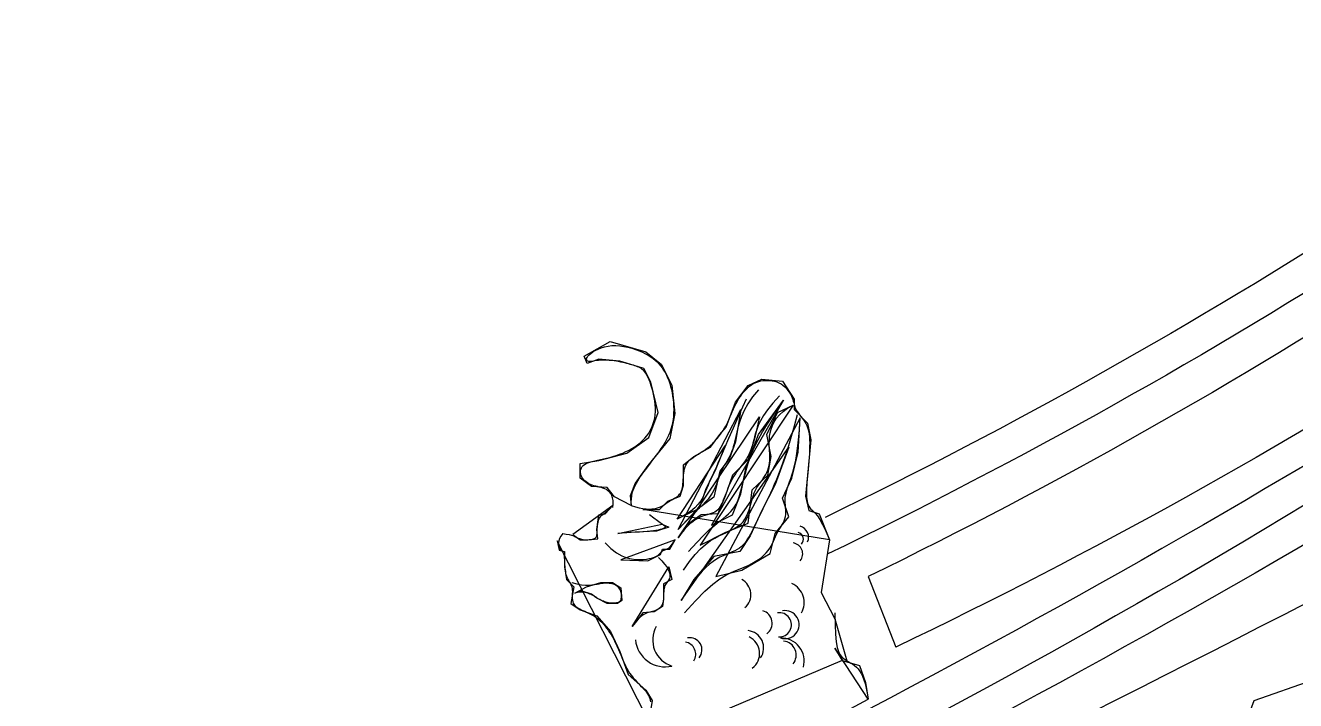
# Model space of a CAD drawing. Header units: metres. Extents: x 986 to 9059, y 312 to 6351.
# Drawn here: x 2034 to 3525, y 5200 to 5993 of the extents above; entities that cross this region are included whole.
import ezdxf

# ---------------------------------------------------------------- set-up
doc = ezdxf.new("R2010")
doc.units = ezdxf.units.M
for name, color, linetype in [('3', 3, 'Continuous'), ('4', 4, 'Continuous'), ('7', 7, 'Continuous')]:
    doc.layers.add(name, color=color, linetype=linetype)

msp = doc.modelspace()

# ---------------------------------------------------------------- linework, layer by layer
at = {"layer": '3'}
msp.add_line((3022.97, 5345.52), (3055.67, 5262.83), dxfattribs=at)
for points in [[(4401.57, 5901.81, 0.18), (4016.84, 5930.56, 0.08), (3636.52, 5742.15, -0.03), (2975.11, 5371.91)], [(4404.79, 5850.55, 0.2), (4029.45, 5888.4, 0.08), (3661.52, 5705.92, -0.03), (3022.97, 5345.52, -0.03)], [(4402.3, 5738.32, 0.2), (4061, 5783.03, 0.13), (3724.09, 5634.03, -0.03), (3055.67, 5262.83, -0.03)], [(4402.88, 5673.43, 0.14), (4071.63, 5734.11, 0.09), (3753.22, 5608.72, -0.04), (2161.83, 4782.96, -0.04)], [(4406.2, 5621.65, 0.12), (4079.9, 5679.66, 0.1), (3780.98, 5583.41, -0.05), (2146.21, 4740.87, -0.05)], [(4407.04, 5556.7, 0.17), (4083.85, 5634.82, 0.1), (3804.12, 5544.8, -0.04), (2139.8, 4690.11, -0.02)], [(4367.51, 5514.43, 0.08), (4092.23, 5555.26, 0.1), (3845.16, 5476.1, -0.02), (2033.67, 4600.25, -0.02)]]:
    msp.add_lwpolyline(points, format="xyb", dxfattribs=at)
msp.add_lwpolyline([(2992.61, 5247.11), (2718.58, 5130.81), (2708.5, 5112.11), (2708.5, 5094.84), (2733.56, 5045.63), (3023.22, 5201.91)], dxfattribs=at)
at = {"layer": '4'}
msp.add_lwpolyline([(4792.12, 5665.34), (4399.68, 5942.71, 0.18), (4005.21, 5968.83, 0.08), (3613.82, 5775.09, -0.03), (2972.44, 5414.9)], format="xyb", dxfattribs=at)
for points in [[(2723.14, 5426.73), (2723.14, 5426.73), (2723.63, 5431.07), (2723.59, 5434.82), (2723.08, 5438.03), (2722.16, 5440.73), (2720.9, 5443), (2719.37, 5444.87), (2717.62, 5446.39), (2715.72, 5447.63), (2713.73, 5448.63), (2711.67, 5449.43), (2709.56, 5450.09), (2707.43, 5450.65), (2705.3, 5451.16), (2703.18, 5451.66), (2701.1, 5452.21), (2699.07, 5452.83), (2697.12, 5453.59), (2695.27, 5454.48), (2693.52, 5455.49), (2691.9, 5456.63), (2690.42, 5457.9), (2689.11, 5459.29), (2687.97, 5460.8), (2687.02, 5462.42), (2686.29, 5464.16), (2685.78, 5465.97), (2685.52, 5467.81), (2685.52, 5469.64), (2685.79, 5471.43), (2686.36, 5473.13), (2687.24, 5474.69), (2688.45, 5476.09), (2690, 5477.3), (2691.87, 5478.32), (2694.04, 5479.21), (2696.49, 5480), (2699.21, 5480.71), (2702.15, 5481.4), (2705.32, 5482.09), (2708.67, 5482.83), (2712.2, 5483.63), (2715.86, 5484.52), (2719.63, 5485.51), (2723.45, 5486.6), (2727.31, 5487.81), (2731.16, 5489.14), (2734.97, 5490.6), (2738.69, 5492.21), (2742.31, 5493.97), (2745.8, 5495.89), (2749.14, 5497.96), (2752.33, 5500.19), (2755.34, 5502.59), (2758.17, 5505.15), (2760.79, 5507.88), (2763.2, 5510.78), (2765.38, 5513.85), (2767.33, 5517.08), (2769.02, 5520.46), (2770.45, 5523.99), (2771.62, 5527.65), (2772.51, 5531.44), (2773.11, 5535.34), (2773.41, 5539.34), (2773.42, 5543.44), (2773.16, 5547.58), (2772.67, 5551.71), (2771.98, 5555.79), (2771.15, 5559.77), (2770.2, 5563.59), (2769.17, 5567.2), (2768.1, 5570.56), (2767.03, 5573.62), (2765.95, 5576.39), (2764.87, 5578.88), (2763.76, 5581.12), (2762.64, 5583.1), (2761.5, 5584.85), (2760.32, 5586.37), (2759.12, 5587.7), (2757.87, 5588.83), (2756.58, 5589.8), (2755.24, 5590.63), (2753.83, 5591.34), (2752.36, 5591.97), (2750.82, 5592.54), (2749.19, 5593.08), (2747.48, 5593.61), (2745.67, 5594.16), (2743.76, 5594.71), (2741.75, 5595.27), (2739.64, 5595.83), (2737.42, 5596.38), (2735.1, 5596.91), (2732.66, 5597.42), (2730.12, 5597.9), (2727.46, 5598.34), (2724.73, 5598.73), (2721.95, 5599.06), (2719.16, 5599.32), (2716.41, 5599.51), (2713.72, 5599.62), (2711.13, 5599.63), (2708.67, 5599.53), (2706.38, 5599.33), (2704.27, 5599.05), (2702.31, 5598.74), (2700.53, 5598.43), (2698.91, 5598.18), (2697.44, 5598.01), (2696.14, 5597.97), (2694.99, 5598.1), (2694, 5598.43), (2693.21, 5598.97), (2692.68, 5599.69), (2692.44, 5600.6), (2692.54, 5601.68), (2693.04, 5602.92), (2693.97, 5604.32), (2695.4, 5605.85), (2697.34, 5607.52), (2699.78, 5609.24), (2702.66, 5610.94), (2705.94, 5612.56), (2709.58, 5614.02), (2713.52, 5615.24), (2717.73, 5616.14), (2722.15, 5616.67), (2726.75, 5616.75), (2731.44, 5616.43), (2736.18, 5615.76), (2740.89, 5614.78), (2745.5, 5613.55), (2749.95, 5612.13), (2754.17, 5610.57), (2758.1, 5608.91), (2761.67, 5607.21), (2764.92, 5605.45), (2767.87, 5603.63), (2770.55, 5601.72), (2773.01, 5599.72), (2775.27, 5597.61), (2777.37, 5595.37), (2779.34, 5593), (2781.2, 5590.48), (2782.97, 5587.8), (2784.63, 5584.98), (2786.18, 5582.01), (2787.61, 5578.9), (2788.93, 5575.64), (2790.12, 5572.25), (2791.18, 5568.72), (2792.11, 5565.06), (2792.9, 5561.29), (2793.55, 5557.44), (2794.07, 5553.52), (2794.43, 5549.57), (2794.66, 5545.6), (2794.73, 5541.64), (2794.65, 5537.71), (2794.42, 5533.83), (2794.02, 5530), (2793.42, 5526.21), (2792.61, 5522.43), (2791.57, 5518.67), (2790.29, 5514.9), (2788.73, 5511.12), (2786.89, 5507.31), (2784.76, 5503.47), (2782.38, 5499.62), (2779.81, 5495.78), (2777.12, 5491.98), (2774.35, 5488.25), (2771.59, 5484.61), (2768.87, 5481.1), (2766.27, 5477.73), (2763.82, 5474.52), (2761.54, 5471.46), (2759.41, 5468.52), (2757.42, 5465.69), (2755.56, 5462.93), (2753.82, 5460.22), (2752.18, 5457.55), (2750.64, 5454.87), (2749.2, 5452.18), (2747.88, 5449.42), (2746.73, 5446.56), (2745.79, 5443.55), (2745.09, 5440.35), (2744.68, 5436.91), (2744.59, 5433.19), (2744.87, 5429.15), (2725.22, 5439.17), (2716.64, 5450.18), (2698.26, 5451.41), (2684.78, 5461.2), (2684.78, 5478.34), (2706.83, 5482.01), (2739.92, 5490.58), (2765.65, 5508.94), (2776.68, 5538.32), (2768.1, 5573.82), (2759.53, 5589.74), (2748.5, 5593.41), (2731.34, 5598.3), (2706.83, 5600.75), (2693.35, 5595.86), (2689.68, 5604.43), (2720.31, 5621.56), (2761.98, 5609.32), (2780.36, 5594.63), (2792.61, 5570.15), (2796.29, 5537.1), (2790.16, 5507.72), (2764.43, 5475.89), (2749.72, 5455.08), (2743.6, 5440.39), (2744.87, 5429.15)], [(2744.87, 5429.15), (2744.87, 5429.15), (2749.77, 5427.51), (2754.32, 5426.31), (2758.53, 5425.49), (2762.41, 5425.01), (2765.97, 5424.85), (2769.2, 5424.96), (2772.12, 5425.29), (2774.72, 5425.82), (2777.03, 5426.51), (2779.08, 5427.32), (2780.91, 5428.23), (2782.59, 5429.21), (2784.15, 5430.25), (2785.64, 5431.3), (2787.11, 5432.35), (2788.61, 5433.37), (2790.18, 5434.34), (2791.79, 5435.27), (2793.41, 5436.18), (2795.02, 5437.09), (2796.58, 5438.02), (2798.06, 5438.99), (2799.43, 5440.02), (2800.66, 5441.12), (2801.73, 5442.32), (2802.63, 5443.63), (2803.4, 5445.05), (2804.03, 5446.61), (2804.55, 5448.31), (2804.97, 5450.16), (2805.3, 5452.18), (2805.56, 5454.38), (2805.77, 5456.77), (2805.95, 5459.29), (2806.13, 5461.89), (2806.35, 5464.54), (2806.64, 5467.16), (2807.03, 5469.71), (2807.54, 5472.13), (2808.22, 5474.38), (2809.08, 5476.41), (2810.12, 5478.25), (2811.33, 5479.91), (2812.71, 5481.44), (2814.24, 5482.87), (2815.91, 5484.22), (2817.72, 5485.53), (2819.65, 5486.82), (2821.7, 5488.14), (2823.83, 5489.47), (2826.01, 5490.83), (2828.21, 5492.23), (2830.4, 5493.67), (2832.55, 5495.15), (2834.63, 5496.67), (2836.61, 5498.25), (2838.45, 5499.88), (2840.18, 5501.55), (2841.79, 5503.24), (2843.29, 5504.93), (2844.7, 5506.6), (2846.03, 5508.23), (2847.27, 5509.81), (2848.45, 5511.31), (2849.57, 5512.72), (2850.65, 5514.09), (2851.7, 5515.48), (2852.74, 5516.92), (2853.78, 5518.48), (2854.83, 5520.2), (2855.91, 5522.15), (2857.03, 5524.37), (2858.21, 5526.89), (2859.44, 5529.68), (2860.73, 5532.68), (2862.08, 5535.82), (2863.49, 5539.04), (2864.96, 5542.3), (2866.48, 5545.52), (2868.06, 5548.64), (2869.69, 5551.63), (2871.38, 5554.45), (2873.12, 5557.12), (2874.9, 5559.61), (2876.72, 5561.93), (2878.57, 5564.08), (2880.45, 5566.04), (2882.35, 5567.82), (2884.28, 5569.41), (2886.24, 5570.81), (2888.25, 5572.03), (2890.32, 5573.08), (2892.47, 5573.95), (2894.7, 5574.65), (2897.05, 5575.19), (2899.51, 5575.58), (2902.1, 5575.8), (2904.78, 5575.86), (2907.52, 5575.73), (2910.28, 5575.4), (2913.02, 5574.84), (2915.71, 5574.06), (2918.3, 5573.01), (2920.75, 5571.7), (2923.04, 5570.11), (2925.15, 5568.29), (2927.07, 5566.28), (2928.82, 5564.15), (2930.37, 5561.94), (2931.72, 5559.71), (2932.87, 5557.5), (2933.82, 5555.38), (2934.57, 5553.37), (2935.16, 5551.48), (2935.66, 5549.68), (2936.12, 5547.93), (2936.6, 5546.22), (2937.15, 5544.53), (2937.84, 5542.83), (2938.72, 5541.1), (2939.83, 5539.31), (2941.14, 5537.46), (2942.58, 5535.56), (2944.11, 5533.6), (2945.66, 5531.58), (2947.19, 5529.5), (2948.64, 5527.37), (2949.95, 5525.18), (2951.09, 5522.93), (2952.03, 5520.58), (2952.81, 5518.11), (2953.43, 5515.47), (2953.89, 5512.62), (2954.2, 5509.55), (2954.39, 5506.19), (2954.45, 5502.53), (2954.39, 5498.55), (2954.24, 5494.3), (2954.01, 5489.85), (2953.71, 5485.29), (2953.36, 5480.7), (2952.98, 5476.14), (2952.59, 5471.7), (2952.2, 5467.44), (2951.83, 5463.44), (2951.49, 5459.69), (2951.18, 5456.17), (2950.92, 5452.85), (2950.73, 5449.73), (2950.59, 5446.78), (2950.54, 5443.99), (2950.57, 5441.33), (2950.69, 5438.78), (2950.93, 5436.37), (2951.3, 5434.08), (2951.82, 5431.93), (2952.5, 5429.93), (2953.35, 5428.09), (2954.41, 5426.41), (2955.67, 5424.9), (2957.17, 5423.52), (2958.95, 5421.96), (2961.04, 5419.86), (2963.48, 5416.86), (2966.34, 5412.6), (2969.63, 5406.73), (2973.41, 5398.88), (2977.73, 5388.69), (2758.38, 5424.19), (2777.99, 5424.19), (2787.79, 5433.98), (2802.5, 5440.1), (2806.18, 5452.34), (2806.18, 5476.83), (2818.43, 5486.62), (2838.04, 5497.64), (2849.06, 5512.33), (2856.42, 5520.9), (2867.44, 5550.28), (2882.15, 5569.86), (2898.08, 5577.21), (2922.59, 5574.76), (2936.07, 5553.95), (2936.07, 5541.71), (2952, 5525.79), (2955.67, 5506.21), (2952, 5464.59), (2949.55, 5440.1), (2953.22, 5422.97), (2965.48, 5419.29), (2977.73, 5388.69)], [(2664.47, 5396.09), (2664.47, 5396.09), (2668.56, 5395.53), (2672.03, 5394.85), (2674.95, 5394.07), (2677.4, 5393.25), (2679.47, 5392.41), (2681.23, 5391.6), (2682.76, 5390.86), (2684.15, 5390.22), (2685.46, 5389.71), (2686.71, 5389.34), (2687.94, 5389.07), (2689.14, 5388.91), (2690.33, 5388.82), (2691.54, 5388.8), (2692.78, 5388.83), (2694.05, 5388.89), (2695.38, 5388.98), (2696.73, 5389.11), (2698.07, 5389.28), (2699.36, 5389.53), (2700.58, 5389.86), (2701.69, 5390.3), (2702.66, 5390.85), (2703.45, 5391.55), (2704.04, 5392.39), (2704.45, 5393.37), (2704.72, 5394.5), (2704.88, 5395.75), (2704.96, 5397.13), (2705, 5398.63), (2705.03, 5400.24), (2705.08, 5401.95), (2705.19, 5403.75), (2705.36, 5405.61), (2705.61, 5407.47), (2705.95, 5409.31), (2706.38, 5411.07), (2706.92, 5412.72), (2707.57, 5414.22), (2708.35, 5415.52), (2709.27, 5416.61), (2710.36, 5417.59), (2711.69, 5418.61), (2713.29, 5419.79), (2715.22, 5421.28), (2717.51, 5423.2), (2720.22, 5425.7), (2723.39, 5428.9), (2676.28, 5394.81), (2684.86, 5388.69), (2693.44, 5388.69), (2705.69, 5389.91), (2704.47, 5400.93), (2706.92, 5418.07), (2714.27, 5419.29), (2723.39, 5428.9)], [(3886.14, 5399.01), (3827.25, 5394.73), (3819.34, 5377.7), (3767.92, 5363.61), (3762.93, 5342.47), (3709.91, 5335.33), (3700.68, 5315.46), (3621.63, 5287.97), (3618.17, 5262.68), (3555.63, 5245.46), (3544.6, 5239.54), (3545.05, 5224.16), (3475.72, 5199.74), (3467.93, 5178.52), (3395.76, 5155.42), (3390.69, 5137.08), (3323.92, 5121.14), (3320.54, 5093.05), (3234.35, 5070.22), (3232.15, 5052.52)], [(2765.74, 5175.69), (2657.9, 5387.46), (2660.35, 5376.45), (2666.48, 5375.22), (2666.48, 5356.86), (2668.93, 5342.17), (2677.51, 5333.6), (2673.83, 5314.02), (2684.86, 5306.67), (2704.47, 5299.33), (2720.4, 5280.96), (2731.43, 5257.7), (2741.23, 5230.77), (2762.06, 5212.41), (2769.41, 5200.17), (2766.96, 5185.48)], [(2664.47, 5396.09), (2664.47, 5396.09), (2662.36, 5393), (2660.89, 5390.19), (2659.98, 5387.67), (2659.54, 5385.42), (2659.49, 5383.43), (2659.73, 5381.7), (2660.18, 5380.23), (2660.76, 5379), (2661.39, 5378), (2662.04, 5377.17), (2662.7, 5376.46), (2663.34, 5375.8), (2663.96, 5375.12), (2664.52, 5374.36), (2665.03, 5373.47), (2665.46, 5372.37), (2665.8, 5371.02), (2666.06, 5369.44), (2666.25, 5367.67), (2666.4, 5365.76), (2666.53, 5363.75), (2666.64, 5361.66), (2666.75, 5359.56), (2666.89, 5357.47), (2667.06, 5355.44), (2667.28, 5353.46), (2667.55, 5351.56), (2667.88, 5349.72), (2668.28, 5347.96), (2668.76, 5346.28), (2669.31, 5344.69), (2669.95, 5343.19), (2670.68, 5341.78), (2671.47, 5340.43), (2672.29, 5339.11), (2673.09, 5337.78), (2673.85, 5336.42), (2674.52, 5334.99), (2675.07, 5333.44), (2675.47, 5331.77), (2675.69, 5329.93), (2675.77, 5327.96), (2675.76, 5325.92), (2675.72, 5323.83), (2675.7, 5321.76), (2675.75, 5319.74), (2675.93, 5317.83), (2676.28, 5316.06), (2676.86, 5314.46), (2677.65, 5313.04), (2678.64, 5311.76), (2679.83, 5310.6), (2681.2, 5309.53), (2682.75, 5308.54), (2684.45, 5307.59), (2686.29, 5306.67), (2688.27, 5305.75), (2690.36, 5304.81), (2692.53, 5303.82), (2694.77, 5302.77), (2697.04, 5301.63), (2699.33, 5300.39), (2701.61, 5299.01), (2703.85, 5297.49), (2706.05, 5295.8), (2708.18, 5293.95), (2710.25, 5291.95), (2712.25, 5289.81), (2714.19, 5287.55), (2716.06, 5285.18), (2717.86, 5282.71), (2719.58, 5280.15), (2721.23, 5277.51), (2722.81, 5274.79), (2724.32, 5272.01), (2725.78, 5269.16), (2727.2, 5266.23), (2728.57, 5263.25), (2729.91, 5260.2), (2731.22, 5257.09), (2732.52, 5253.93), (2733.82, 5250.74), (2735.15, 5247.53), (2736.53, 5244.34), (2737.99, 5241.19), (2739.55, 5238.1), (2741.23, 5235.1), (2743.07, 5232.2), (2745.06, 5229.44), (2747.18, 5226.8), (2749.37, 5224.29), (2751.59, 5221.9), (2753.8, 5219.62), (2755.93, 5217.45), (2757.96, 5215.39), (2759.81, 5213.43), (2761.47, 5211.56), (2762.92, 5209.76), (2764.17, 5207.98), (2765.23, 5206.21), (2766.09, 5204.42), (2766.76, 5202.56), (2767.26, 5200.61), (2767.58, 5198.54)], [(2977.73, 5388.69), (2968.08, 5326.78), (2984.07, 5296.17), (2998.14, 5246.72)], [(2983.97, 5303.22), (2983.97, 5303.22), (2984.17, 5289.13), (2984.73, 5277.9), (2985.63, 5269.16), (2986.82, 5262.54), (2988.27, 5257.66), (2989.95, 5254.15), (2991.81, 5251.64), (2993.81, 5249.74), (2995.93, 5248.15), (2998.14, 5246.72), (3000.39, 5245.38), (3002.65, 5244.05), (3004.9, 5242.65), (3007.1, 5241.11), (3009.21, 5239.34), (3011.22, 5237.27), (3013.08, 5234.83), (3014.81, 5231.93), (3016.43, 5228.54), (3017.94, 5224.58), (3019.36, 5220), (3020.7, 5214.73), (3021.99, 5208.72), (3023.22, 5201.91), (2983.97, 5261.49), (2992.61, 5247.11), (3012.78, 5241.35), (3019.98, 5221.21), (3023.22, 5201.91)]]:
    msp.add_lwpolyline(points, dxfattribs=at)
at = {"layer": '7'}
for points in [[(2894.4, 5564.97), (2894.4, 5564.97), (2887.39, 5556.45), (2881.84, 5548.36), (2877.54, 5540.71), (2874.3, 5533.53), (2871.9, 5526.85), (2870.15, 5520.68), (2868.83, 5515.05), (2867.75, 5509.98), (2866.73, 5505.48), (2865.73, 5501.5), (2864.73, 5497.98), (2863.73, 5494.85), (2862.72, 5492.04), (2861.68, 5489.51), (2860.6, 5487.18), (2859.48, 5484.99), (2858.3, 5482.88), (2857.09, 5480.8), (2855.84, 5478.72), (2854.58, 5476.6), (2853.32, 5474.39), (2852.07, 5472.05), (2850.85, 5469.54), (2849.68, 5466.83), (2848.55, 5463.88), (2847.42, 5460.73), (2846.25, 5457.42), (2844.97, 5453.99), (2843.53, 5450.49), (2841.88, 5446.96), (2839.96, 5443.45), (2837.73, 5440), (2835.12, 5436.62), (2832.06, 5433.16), (2828.47, 5429.46), (2824.29, 5425.32), (2819.43, 5420.58), (2813.82, 5415.05), (2807.38, 5408.56), (2800.05, 5400.93), (2873.57, 5541.71), (2867.44, 5503.76), (2860.09, 5484.17), (2849.06, 5469.48), (2841.71, 5438.88), (2820.88, 5422.97), (2800.05, 5400.93)], [(2879.7, 5553.95), (2879.7, 5553.95), (2871.36, 5535.17), (2864.59, 5519.83), (2859.18, 5507.48), (2854.9, 5497.66), (2851.54, 5489.92), (2848.9, 5483.8), (2846.75, 5478.84), (2844.88, 5474.58), (2843.11, 5470.64), (2841.4, 5466.91), (2839.75, 5463.32), (2838.15, 5459.84), (2836.59, 5456.42), (2835.07, 5453.01), (2833.58, 5449.56), (2832.11, 5446.02), (2830.62, 5442.36), (2828.89, 5438.56), (2826.66, 5434.64), (2823.66, 5430.59), (2819.64, 5426.42), (2814.33, 5422.12), (2807.48, 5417.7), (2798.82, 5413.17), (2855.19, 5498.86), (2844.16, 5471.93), (2831.91, 5447.45), (2824.56, 5425.41), (2798.82, 5413.17)], [(2918.91, 5557.62), (2918.91, 5557.62), (2911.09, 5548.97), (2904.93, 5541.29), (2900.2, 5534.49), (2896.66, 5528.46), (2894.09, 5523.08), (2892.24, 5518.24), (2890.9, 5513.85), (2889.81, 5509.78), (2888.78, 5505.94), (2887.76, 5502.32), (2886.72, 5498.88), (2885.63, 5495.61), (2884.47, 5492.5), (2883.22, 5489.54), (2881.84, 5486.7), (2880.31, 5483.97), (2878.62, 5481.33), (2876.8, 5478.77), (2874.89, 5476.26), (2872.93, 5473.77), (2870.96, 5471.28), (2869.02, 5468.76), (2867.16, 5466.2), (2865.4, 5463.57), (2863.79, 5460.84), (2862.31, 5458.04), (2860.95, 5455.19), (2859.68, 5452.29), (2858.49, 5449.38), (2857.36, 5446.47), (2856.27, 5443.57), (2855.19, 5440.72), (2854.11, 5437.92), (2853.02, 5435.21), (2851.88, 5432.62), (2850.67, 5430.18), (2849.38, 5427.93), (2847.98, 5425.88), (2846.45, 5424.08), (2844.77, 5422.56), (2842.93, 5421.32), (2840.92, 5420.32), (2838.76, 5419.48), (2836.45, 5418.73), (2834.01, 5418), (2831.45, 5417.22), (2828.77, 5416.31), (2825.99, 5415.21), (2823.1, 5413.84), (2820.12, 5412.14), (2817.04, 5410.03), (2813.86, 5407.46), (2810.57, 5404.35), (2807.17, 5400.64), (2803.67, 5396.26), (2800.05, 5391.14), (2895.63, 5533.14), (2889.5, 5507.43), (2882.15, 5482.95), (2863.77, 5464.59), (2855.19, 5440.1), (2846.61, 5419.29), (2827.01, 5418.07), (2809.85, 5405.83), (2800.05, 5391.14)], [(2812.3, 5375.22), (2812.3, 5375.22), (2821.74, 5385.6), (2829.92, 5393.98), (2836.97, 5400.67), (2842.99, 5405.95), (2848.11, 5410.14), (2852.45, 5413.53), (2856.13, 5416.41), (2859.28, 5419.09), (2861.98, 5421.81), (2864.31, 5424.64), (2866.32, 5427.56), (2868.03, 5430.59), (2869.51, 5433.72), (2870.79, 5436.96), (2871.93, 5440.31), (2872.96, 5443.78), (2873.93, 5447.36), (2874.89, 5451.09), (2875.86, 5455.01), (2876.89, 5459.14), (2878.02, 5463.53), (2879.28, 5468.21), (2880.71, 5473.21), (2882.35, 5478.56), (2884.28, 5484.34), (2886.68, 5490.71), (2889.78, 5497.88), (2893.82, 5506.04), (2899.01, 5515.41), (2905.59, 5526.17), (2913.78, 5538.55), (2923.81, 5552.73), (2839.26, 5405.83), (2863.77, 5418.07), (2873.57, 5442.55), (2879.7, 5474.38), (2894.4, 5512.33), (2923.81, 5552.73)], [(2939.74, 5535.59), (2939.74, 5535.59), (2936.15, 5522.08), (2932.73, 5509.95), (2929.46, 5499.08), (2926.35, 5489.35), (2923.39, 5480.64), (2920.57, 5472.84), (2917.89, 5465.83), (2915.34, 5459.49), (2912.91, 5453.71), (2910.59, 5448.42), (2908.38, 5443.55), (2906.26, 5439.03), (2904.22, 5434.8), (2902.26, 5430.79), (2900.35, 5426.94), (2898.49, 5423.17), (2896.67, 5419.43), (2894.89, 5415.73), (2893.14, 5412.09), (2891.42, 5408.53), (2889.73, 5405.06), (2888.06, 5401.71), (2886.42, 5398.49), (2884.8, 5395.42), (2883.2, 5392.52), (2881.57, 5389.8), (2879.89, 5387.26), (2878.12, 5384.89), (2876.2, 5382.7), (2874.12, 5380.7), (2871.83, 5378.89), (2869.28, 5377.26), (2866.46, 5375.81), (2863.38, 5374.46), (2860.07, 5373.12), (2856.56, 5371.7), (2852.86, 5370.11), (2849.02, 5368.25), (2845.06, 5366.04), (2841, 5363.39), (2836.86, 5360.2), (2832.63, 5356.42), (2828.28, 5351.98), (2823.78, 5346.81), (2819.1, 5340.86), (2814.22, 5334.07), (2809.1, 5326.36), (2803.72, 5317.69), (2929.94, 5497.64), (2914.01, 5453.57), (2898.08, 5422.97), (2884.6, 5393.59), (2872.35, 5375.22), (2841.71, 5369.1), (2818.43, 5342.17), (2803.72, 5317.69)], [(2806.18, 5353.19), (2806.18, 5353.19), (2813.3, 5363.21), (2819.99, 5371.41), (2826.27, 5378.01), (2832.16, 5383.26), (2837.69, 5387.38), (2842.88, 5390.63), (2847.75, 5393.23), (2852.33, 5395.42), (2856.64, 5397.41), (2860.67, 5399.31), (2864.41, 5401.19), (2867.85, 5403.12), (2870.99, 5405.19), (2873.81, 5407.47), (2876.31, 5410.04), (2878.47, 5412.97), (2880.3, 5416.31), (2881.86, 5419.99), (2883.21, 5423.92), (2884.42, 5427.99), (2885.57, 5432.11), (2886.72, 5436.18), (2887.94, 5440.1), (2889.3, 5443.78), (2890.85, 5447.13), (2892.56, 5450.2), (2894.36, 5453.02), (2896.22, 5455.66), (2898.06, 5458.16), (2899.84, 5460.59), (2901.5, 5462.98), (2902.98, 5465.4), (2904.25, 5467.89), (2905.29, 5470.45), (2906.14, 5473.08), (2906.78, 5475.78), (2907.25, 5478.55), (2907.55, 5481.38), (2907.69, 5484.28), (2907.68, 5487.23), (2907.55, 5490.25), (2907.34, 5493.34), (2907.13, 5496.52), (2906.96, 5499.82), (2906.92, 5503.24), (2907.05, 5506.81), (2907.42, 5510.55), (2908.09, 5514.47), (2909.13, 5518.58), (2910.63, 5522.81), (2912.69, 5527.09), (2915.41, 5531.34), (2918.89, 5535.5), (2923.22, 5539.47), (2928.51, 5543.2), (2934.84, 5546.6), (2825.78, 5382.57), (2855.19, 5397.26), (2882.15, 5408.28), (2887.05, 5447.45), (2905.43, 5464.59), (2909.11, 5486.62), (2904.21, 5512.33), (2916.46, 5538.04), (2934.84, 5546.6)], [(2807.4, 5303), (2807.4, 5303), (2820.22, 5317.31), (2831.25, 5328.42), (2840.73, 5336.81), (2848.87, 5342.96), (2855.91, 5347.34), (2862.07, 5350.42), (2867.57, 5352.69), (2872.65, 5354.62), (2877.49, 5356.59), (2882.09, 5358.7), (2886.44, 5360.91), (2890.51, 5363.24), (2894.27, 5365.65), (2897.68, 5368.16), (2900.73, 5370.74), (2903.39, 5373.39), (2905.64, 5376.09), (2907.54, 5378.84), (2909.17, 5381.61), (2910.59, 5384.4), (2911.87, 5387.19), (2913.1, 5389.97), (2914.33, 5392.72), (2915.64, 5395.42), (2917.09, 5398.07), (2918.62, 5400.68), (2920.18, 5403.25), (2921.69, 5405.8), (2923.1, 5408.34), (2924.35, 5410.89), (2925.35, 5413.44), (2926.06, 5416.03), (2926.43, 5418.65), (2926.51, 5421.3), (2926.4, 5423.99), (2926.16, 5426.71), (2925.89, 5429.46), (2925.66, 5432.24), (2925.55, 5435.04), (2925.65, 5437.86), (2926.02, 5440.71), (2926.64, 5443.61), (2927.47, 5446.63), (2928.48, 5449.78), (2929.64, 5453.12), (2930.91, 5456.69), (2932.24, 5460.54), (2933.62, 5464.69), (2934.99, 5469.23), (2936.35, 5474.37), (2937.69, 5480.37), (2938.98, 5487.48), (2940.21, 5495.93), (2941.37, 5505.99), (2942.44, 5517.9), (2943.42, 5531.91), (2844.16, 5345.84), (2874.8, 5353.19), (2907.88, 5372.77), (2914.01, 5396.03), (2929.94, 5415.62), (2922.59, 5437.65), (2933.62, 5460.91), (2940.97, 5491.52), (2943.42, 5531.91)], [(2766.34, 5418.35), (2766.34, 5418.35), (2771.47, 5414.53), (2775.63, 5411.51), (2778.9, 5409.16), (2781.36, 5407.39), (2783.09, 5406.07), (2784.18, 5405.09), (2784.7, 5404.34), (2784.73, 5403.7), (2784.35, 5403.08), (2783.57, 5402.46), (2782.4, 5401.86), (2780.85, 5401.28), (2778.92, 5400.73), (2776.61, 5400.21), (2773.95, 5399.73), (2770.92, 5399.3), (2767.54, 5398.92), (2763.75, 5398.57), (2759.49, 5398.24), (2754.71, 5397.92), (2749.35, 5397.57), (2743.35, 5397.19), (2736.65, 5396.75), (2729.2, 5396.23), (2781.38, 5407), (2789.05, 5403.71), (2774.66, 5398.71), (2750.12, 5397.72), (2729.2, 5396.23)], [(2714.27, 5385.02), (2714.27, 5385.02), (2721.04, 5378.53), (2727.55, 5373.61), (2733.75, 5370.07), (2739.62, 5367.69), (2745.11, 5366.27), (2750.2, 5365.61), (2754.84, 5365.5), (2759, 5365.74), (2762.65, 5366.15), (2765.83, 5366.68), (2768.57, 5367.32), (2770.92, 5368.04), (2772.91, 5368.83), (2774.59, 5369.65), (2776, 5370.5), (2777.17, 5371.35), (2778.16, 5372.18), (2778.99, 5372.98), (2779.73, 5373.74), (2780.4, 5374.46), (2781.06, 5375.12), (2781.76, 5375.71), (2782.52, 5376.22), (2783.4, 5376.65), (2784.44, 5377.01), (2785.65, 5377.41), (2787.01, 5378), (2788.55, 5378.92), (2790.25, 5380.31), (2792.12, 5382.3), (2794.16, 5385.05), (2796.37, 5388.69), (2732.65, 5365.43), (2764.51, 5364.21), (2779.22, 5371.55), (2781.67, 5377.67), (2790.25, 5377.67), (2796.37, 5388.69)], [(2776.77, 5367.88), (2776.77, 5367.88), (2780.89, 5363.92), (2784.13, 5360.29), (2786.57, 5356.99), (2788.32, 5354), (2789.46, 5351.33), (2790.08, 5348.94), (2790.28, 5346.85), (2790.14, 5345.03), (2789.76, 5343.47), (2789.19, 5342.12), (2788.48, 5340.91), (2787.68, 5339.8), (2786.83, 5338.71), (2785.99, 5337.6), (2785.21, 5336.39), (2784.53, 5335.03), (2783.99, 5333.48), (2783.58, 5331.76), (2783.28, 5329.93), (2783.07, 5328.02), (2782.93, 5326.08), (2782.83, 5324.16), (2782.76, 5322.3), (2782.69, 5320.54), (2782.6, 5318.94), (2782.48, 5317.46), (2782.31, 5316.12), (2782.08, 5314.88), (2781.77, 5313.74), (2781.37, 5312.68), (2780.86, 5311.69), (2780.24, 5310.75), (2779.48, 5309.85), (2778.6, 5309), (2777.61, 5308.19), (2776.51, 5307.44), (2775.32, 5306.74), (2774.03, 5306.1), (2772.68, 5305.53), (2771.25, 5305.04), (2769.77, 5304.61), (2768.24, 5304.23), (2766.68, 5303.84), (2765.1, 5303.43), (2763.51, 5302.95), (2761.92, 5302.37), (2760.34, 5301.65), (2758.79, 5300.75), (2757.28, 5299.66), (2755.78, 5298.36), (2754.28, 5296.88), (2752.77, 5295.22), (2751.21, 5293.4), (2749.6, 5291.43), (2747.91, 5289.32), (2746.13, 5287.08), (2789.02, 5356.86), (2792.7, 5342.17), (2782.89, 5337.27), (2782.89, 5318.91), (2781.67, 5310.34), (2771.86, 5304.22), (2758.38, 5303), (2751.03, 5293.2), (2746.13, 5287.08)], [(2675.06, 5338.5), (2675.06, 5338.5), (2681.1, 5336.99), (2686.42, 5336.07), (2691.08, 5335.64), (2695.18, 5335.59), (2698.77, 5335.83), (2701.94, 5336.26), (2704.77, 5336.77), (2707.33, 5337.27), (2709.68, 5337.68), (2711.87, 5337.97), (2713.89, 5338.15), (2715.78, 5338.22), (2717.54, 5338.18), (2719.19, 5338.05), (2720.75, 5337.81), (2722.24, 5337.48), (2723.66, 5337.05), (2725.02, 5336.52), (2726.3, 5335.88), (2727.49, 5335.13), (2728.59, 5334.27), (2729.59, 5333.29), (2730.47, 5332.18), (2731.22, 5330.95), (2731.85, 5329.59), (2732.34, 5328.13), (2732.71, 5326.62), (2732.96, 5325.08), (2733.09, 5323.57), (2733.12, 5322.11), (2733.04, 5320.75), (2732.86, 5319.52), (2732.58, 5318.46), (2732.2, 5317.55), (2731.73, 5316.79), (2731.15, 5316.16), (2730.46, 5315.64), (2729.67, 5315.22), (2728.77, 5314.89), (2727.75, 5314.63), (2726.62, 5314.43), (2725.4, 5314.29), (2724.08, 5314.22), (2722.7, 5314.22), (2721.25, 5314.3), (2719.77, 5314.46), (2718.25, 5314.7), (2716.72, 5315.04), (2715.19, 5315.46), (2713.67, 5315.97), (2712.18, 5316.55), (2710.72, 5317.18), (2709.31, 5317.84), (2707.96, 5318.54), (2706.68, 5319.24), (2705.49, 5319.93), (2704.38, 5320.61), (2703.33, 5321.28), (2702.31, 5321.93), (2701.28, 5322.57), (2700.19, 5323.21), (2699.03, 5323.85), (2697.74, 5324.49), (2696.3, 5325.13), (2694.67, 5325.78), (2692.86, 5326.39), (2690.88, 5326.9), (2688.74, 5327.26), (2686.45, 5327.44), (2684.01, 5327.36), (2681.43, 5326.98), (2678.73, 5326.26), (2692.21, 5333.6), (2709.37, 5338.5), (2722.85, 5338.5), (2732.65, 5332.38), (2733.88, 5317.69), (2728.98, 5314.02), (2716.72, 5314.02), (2704.47, 5320.14), (2698.34, 5325.03), (2686.09, 5328.71), (2678.73, 5326.26)]]:
    msp.add_lwpolyline(points, dxfattribs=at)
for centre, radius, start, end in [((2939.85, 5391.75), 13.34, 335.61, 74.47), ((2933.35, 5372.23), 12.88, 321.46, 83.34), ((2938.96, 5389.48), 8.04, 314.98, 75.56), ((2865.1, 5324.36), 20.28, 311.25, 61.44), ((2923.81, 5315.21), 24.15, 329.62, 66.05), ((2895.04, 5290.76), 15.3, 306.83, 73.8), ((2918.83, 5289), 14.2, 265.39, 99.6), ((2925.47, 5289.22), 16.48, 251.11, 100.08), ((2802.19, 5271.21), 32.08, 150.33, 252.79), ((2879.83, 5261.8), 20.52, 326.1, 83.5), ((2784.68, 5274.68), 35.05, 185.75, 283.22), ((2806.06, 5254.38), 14.57, 328.13, 79.84), ((2813.76, 5259.64), 14.24, 319.33, 100.86), ((2874.14, 5255.37), 21.55, 306.82, 64.62), ((2920.6, 5246.25), 27.38, 345.39, 90.98), ((2922.09, 5253.52), 16.52, 320.53, 84.01)]:
    msp.add_arc(centre, radius, start, end, dxfattribs=at)

doc.saveas('drawing.dxf')
